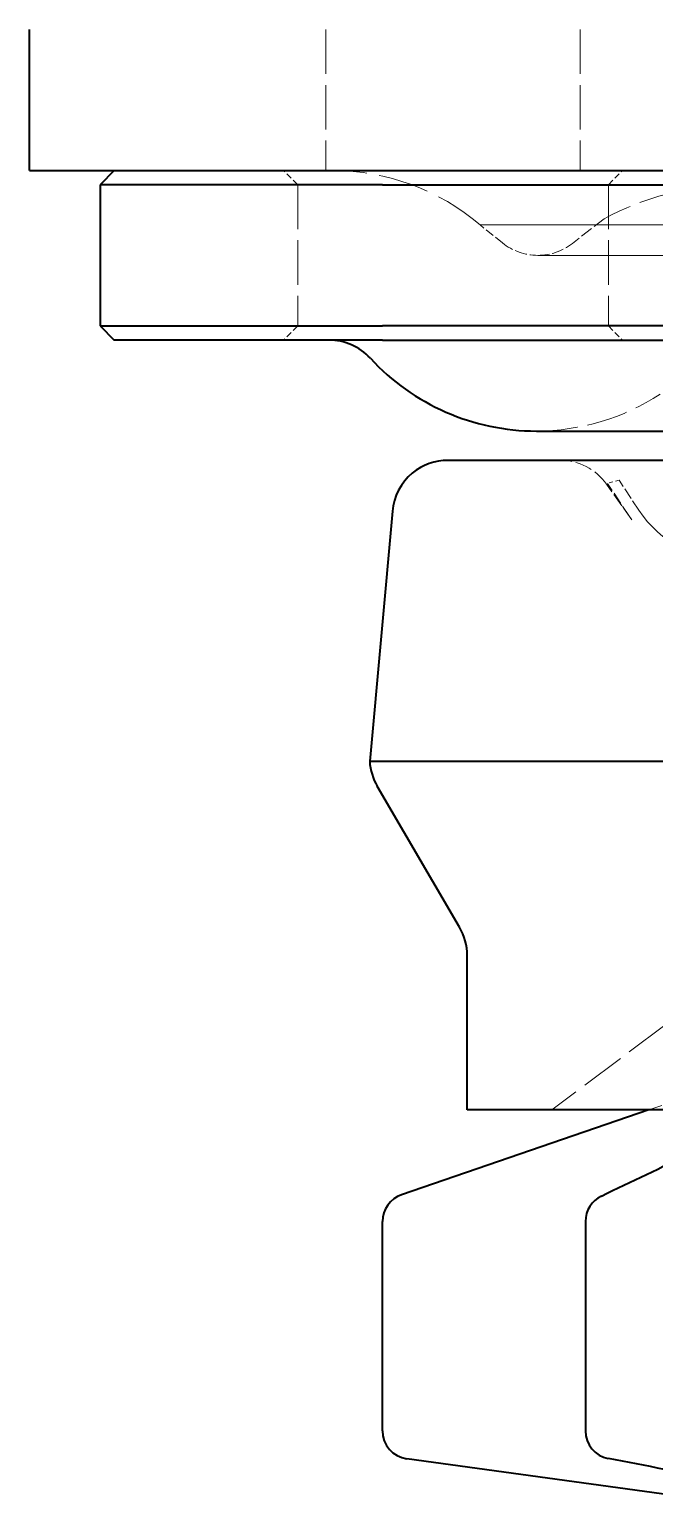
# Model space of a CAD drawing. Header units: millimetres. Extents: x 0 to 51860, y 0 to 5940.
# Drawn here: x 5278.2 to 5300.3, y 1755.9 to 1808 of the extents above; entities that cross this region are included whole.
import ezdxf

# ---------------------------------------------------------------- set-up
doc = ezdxf.new("R2010")
doc.units = ezdxf.units.MM
doc.header["$LTSCALE"] = 10
doc.linetypes.add('DASHED', pattern=[0.2067, 0.1654, -0.0413])
for name, color, linetype, lineweight in [('가려진 것(ISO)', 2, 'DASHED', 18), ('가시적인 것(ISO)', 3, 'Continuous', 40), ('해치(ISO)', 7, 'Continuous', 18)]:
    doc.layers.add(name, color=color, linetype=linetype, lineweight=lineweight)

msp = doc.modelspace()

# ---------------------------------------------------------------- hatches: boundary and pattern name
at = {"layer": '해치(ISO)'}
h = msp.add_hatch(dxfattribs=at)
h.set_pattern_fill('ANSI31', color=256, scale=254, style=0)
h.set_pattern_definition([(45, (0, 0), (-22.45064, 22.45064), [])])
h.paths.add_polyline_path([(6128.1612, 3358.0063), (6043.1612, 3358.0063), (6043.1612, 3355.7063), (6128.1612, 3355.7063)])
h.paths.add_polyline_path([(5363.1612, 3358.0063), (5328.1612, 3358.0063), (5278.1612, 3358.0063), (5278.1612, 3355.7063), (5363.1612, 3355.7063)])
h.paths.add_polyline_path([(5278.1612, 1808.0063), (5378.1612, 1808.0063), (5378.1612, 1838.0063), (5419.9067, 1838.0063), (5419.9067, 1840.3063), (5278.1612, 1840.3063)])
h.paths.add_polyline_path([(5280.4612, 1838.0063), (5375.8612, 1838.0063), (5375.8612, 1810.3063), (5280.4612, 1810.3063)], flags=0)
h.paths.add_polyline_path([(6028.1612, 1808.0063), (6128.1612, 1808.0063), (6128.1612, 1840.3063), (6030.1612, 1840.3063), (6030.1612, 1842.3063), (6017.1612, 1842.3063), (6017.1612, 1880.3063), (6015.1612, 1880.3063), (6015.1612, 1840.3063), (5723.7612, 1840.3063), (5723.7612, 1880.3063), (5721.7612, 1880.3063), (5721.7612, 1842.3063), (5708.7612, 1842.3063), (5708.7612, 1840.3063), (5486.4157, 1840.3063), (5486.4157, 1838.0063), (6028.1612, 1838.0063)])
h.paths.add_polyline_path([(6030.4612, 1810.3063), (6030.4612, 1838.0063), (6125.8612, 1838.0063), (6125.8612, 1810.3063)], flags=0)

# ---------------------------------------------------------------- linework, layer by layer
at = {"layer": '가려진 것(ISO)', "ltscale": 0.952248}
for p, q in [((5288.6612, 1808.0063), (5288.6612, 1803.0063)), ((5297.6612, 1808.0063), (5297.6612, 1803.0063)), ((5287.6612, 1802.5063), (5287.6612, 1797.5063)), ((5298.6612, 1802.5063), (5298.6612, 1797.5063)), ((5300.6612, 1772.7463), (5296.6612, 1769.7463))]:
    msp.add_line(p, q, dxfattribs=at)
at = {"layer": '가려진 것(ISO)', "ltscale": 0.134582}
for p, q in [((5287.6612, 1802.5063), (5287.1612, 1803.0063)), ((5298.6612, 1802.5063), (5299.1612, 1803.0063)), ((5287.6612, 1797.5063), (5287.1612, 1797.0063)), ((5298.6612, 1797.5063), (5299.1612, 1797.0063))]:
    msp.add_line(p, q, dxfattribs=at)
at = {"layer": '가려진 것(ISO)', "ltscale": 0.270452}
msp.add_line((5298.5093, 1801.2964), (5297.3869, 1800.4259), dxfattribs=at)
at = {"layer": '가려진 것(ISO)', "ltscale": 15.022421}
msp.add_line((5357.813, 1801.2964), (5298.5093, 1801.2964), dxfattribs=at)
at = {"layer": '가려진 것(ISO)', "ltscale": 12.93629}
msp.add_line((5362.2067, 1801.0831), (5294.1156, 1801.0831), dxfattribs=at)
at = {"layer": '가려진 것(ISO)', "ltscale": 0.193809}
msp.add_line((5294.9098, 1800.4461), (5294.1156, 1801.0831), dxfattribs=at)
at = {"layer": '가려진 것(ISO)', "ltscale": 12.159042}
msp.add_line((5296.1612, 1800.0063), (5360.1612, 1800.0063), dxfattribs=at)
at = {"layer": '가려진 것(ISO)', "ltscale": 0.296001}
msp.add_line((5299.4939, 1790.6384), (5298.593, 1791.9053), dxfattribs=at)
at = {"layer": '가려진 것(ISO)', "ltscale": 0.079692}
msp.add_line((5299.0383, 1792.0463), (5298.6361, 1791.9292), dxfattribs=at)
at = {"layer": '가려진 것(ISO)', "ltscale": 14.958211}
msp.add_line((5357.6863, 1791.9292), (5298.6361, 1791.9292), dxfattribs=at)
at = {"layer": '가려진 것(ISO)', "ltscale": 0.266646}
msp.add_line((5299.4093, 1790.7616), (5298.6361, 1791.9292), dxfattribs=at)
at = {"layer": '가려진 것(ISO)', "ltscale": 14.75443}
msp.add_line((5357.2841, 1792.0463), (5299.0383, 1792.0463), dxfattribs=at)
at = {"layer": '가려진 것(ISO)', "ltscale": 0.242935}
msp.add_line((5299.7428, 1790.9824), (5299.0383, 1792.0463), dxfattribs=at)
at = {"layer": '가려진 것(ISO)', "ltscale": 14.523619}
msp.add_line((5356.8285, 1790.6384), (5299.4939, 1790.6384), dxfattribs=at)
at = {"layer": '가려진 것(ISO)', "ltscale": 0.429769}
msp.add_line((5302.2323, 1770.4792), (5300.0977, 1769.7463), dxfattribs=at)
at = {"layer": '가려진 것(ISO)', "ltscale": 1.078851}
msp.add_arc((5288.9126, 1795.0063), 8, 49.42969, 90, dxfattribs=at)
at = {"layer": '가려진 것(ISO)', "ltscale": 0.914587}
msp.add_arc((5303.1126, 1792.9063), 9.57, 90, 118.75131, dxfattribs=at)
at = {"layer": '가려진 것(ISO)', "ltscale": 0.257425}
msp.add_arc((5296.1612, 1802.0063), 2, 231.26654, 270, dxfattribs=at)
at = {"layer": '가려진 것(ISO)', "ltscale": 0.251199}
msp.add_arc((5296.1612, 1802.0063), 2, 270, 307.797, dxfattribs=at)
at = {"layer": '가려진 것(ISO)', "ltscale": 0.882902}
msp.add_arc((5296.1145, 1801.7846), 8, 270, 303.20232, dxfattribs=at)
at = {"layer": '가려진 것(ISO)', "ltscale": 0.362802}
msp.add_arc((5296.9631, 1790.7463), 2, 35.41718, 90, dxfattribs=at)
at = {"layer": '가려진 것(ISO)', "ltscale": 0.769775}
msp.add_arc((5303.1612, 1793.2463), 4.1, 213.51499, 270, dxfattribs=at)
at = {"layer": '가려진 것(ISO)', "ltscale": 0.028356}
msp.add_arc((5303.1612, 1793.2463), 4.5, 213.51499, 215.41718, dxfattribs=at)
at = {"layer": '가려진 것(ISO)'}
for start_param, end_param in [(0.000004, 0.0001991), (0.0000045, 0.0002007)]:
    msp.add_ellipse((5298.8475, 1765.7923), major_axis=(-0.433, 0.9014), ratio=0.669543, start_param=start_param, end_param=end_param, dxfattribs=at)
at = {"layer": '가려진 것(ISO)', "ltscale": 0.001079}
msp.add_open_spline([(5298.6633, 1757.3954), (5298.6618, 1757.3957), (5298.6604, 1757.396), (5298.659, 1757.3963)], degree=3, dxfattribs=at)
at = {"layer": '가시적인 것(ISO)'}
for p, q in [((5278.1612, 1803.0063), (5278.1612, 1808.0063)), ((5278.1612, 1803.0063), (5378.1612, 1803.0063)), ((5281.1612, 1803.0063), (5280.6612, 1802.5063)), ((5290.6612, 1802.5063), (5280.6612, 1802.5063)), ((5280.6612, 1802.5063), (5280.6612, 1797.5063)), ((5290.6612, 1802.5063), (5365.6612, 1802.5063)), ((5280.6612, 1797.5063), (5290.6612, 1797.5063)), ((5280.6612, 1797.5063), (5281.1612, 1797.0063)), ((5365.6612, 1797.5063), (5290.6612, 1797.5063)), ((5290.6612, 1797.0063), (5281.1612, 1797.0063)), ((5290.6612, 1797.0063), (5365.6612, 1797.0063)), ((5296.1145, 1793.7846), (5360.2079, 1793.7846)), ((5363.3358, 1792.7463), (5292.9866, 1792.7463)), ((5291.0148, 1790.9439), (5290.2096, 1782.0875)), ((5290.2096, 1782.0875), (5366.1128, 1782.0875)), ((5293.3887, 1776.2133), (5290.4782, 1781.2028)), ((5293.6612, 1769.7463), (5293.6612, 1775.2056)), ((5300.0977, 1769.7463), (5291.3364, 1766.7381)), ((5310.6612, 1769.7463), (5293.6612, 1769.7463)), ((5290.6612, 1758.3783), (5290.6612, 1765.7923)), ((5297.8475, 1765.7923), (5297.8475, 1758.3783)), ((5302.3112, 1755.9063), (5291.5251, 1757.3876))]:
    msp.add_line(p, q, dxfattribs=at)
for centre, radius, start, end in [((5288.7624, 1795.0063), 2, 42.67476, 90), ((5296.1145, 1801.7846), 8, 222.67476, 270), ((5292.9866, 1790.7463), 2, 90, 129.33839), ((5293.0065, 1790.7628), 2, 130.08156, 174.80516), ((5292.2058, 1782.2105), 2, 183.52502, 210.25644), ((5291.6612, 1775.2056), 2, 0, 30.25644), ((5291.6612, 1765.7923), 1, 108.94979, 180), ((5298.8475, 1765.7923), 1, 115.65644, 180), ((5291.6612, 1758.3783), 1, 180, 262.17997), ((5298.8475, 1758.3783), 1, 180, 259.12475)]:
    msp.add_arc(centre, radius, start, end, dxfattribs=at)
msp.add_ellipse((5298.8475, 1758.3783), major_axis=(-0.1887, -0.982), ratio=0.7006703, start_param=0.0000002, end_param=0.0001487, dxfattribs=at)
for points in [[(5298.4144, 1766.6937), (5300.5394, 1767.7144), (5302.665, 1768.7331), (5304.7923, 1769.7463)], [(5306.6246, 1755.8732), (5303.9703, 1756.3773), (5301.3166, 1756.8857), (5298.6633, 1757.3954)]]:
    msp.add_open_spline(points, degree=3, dxfattribs=at)

doc.saveas('drawing.dxf')
